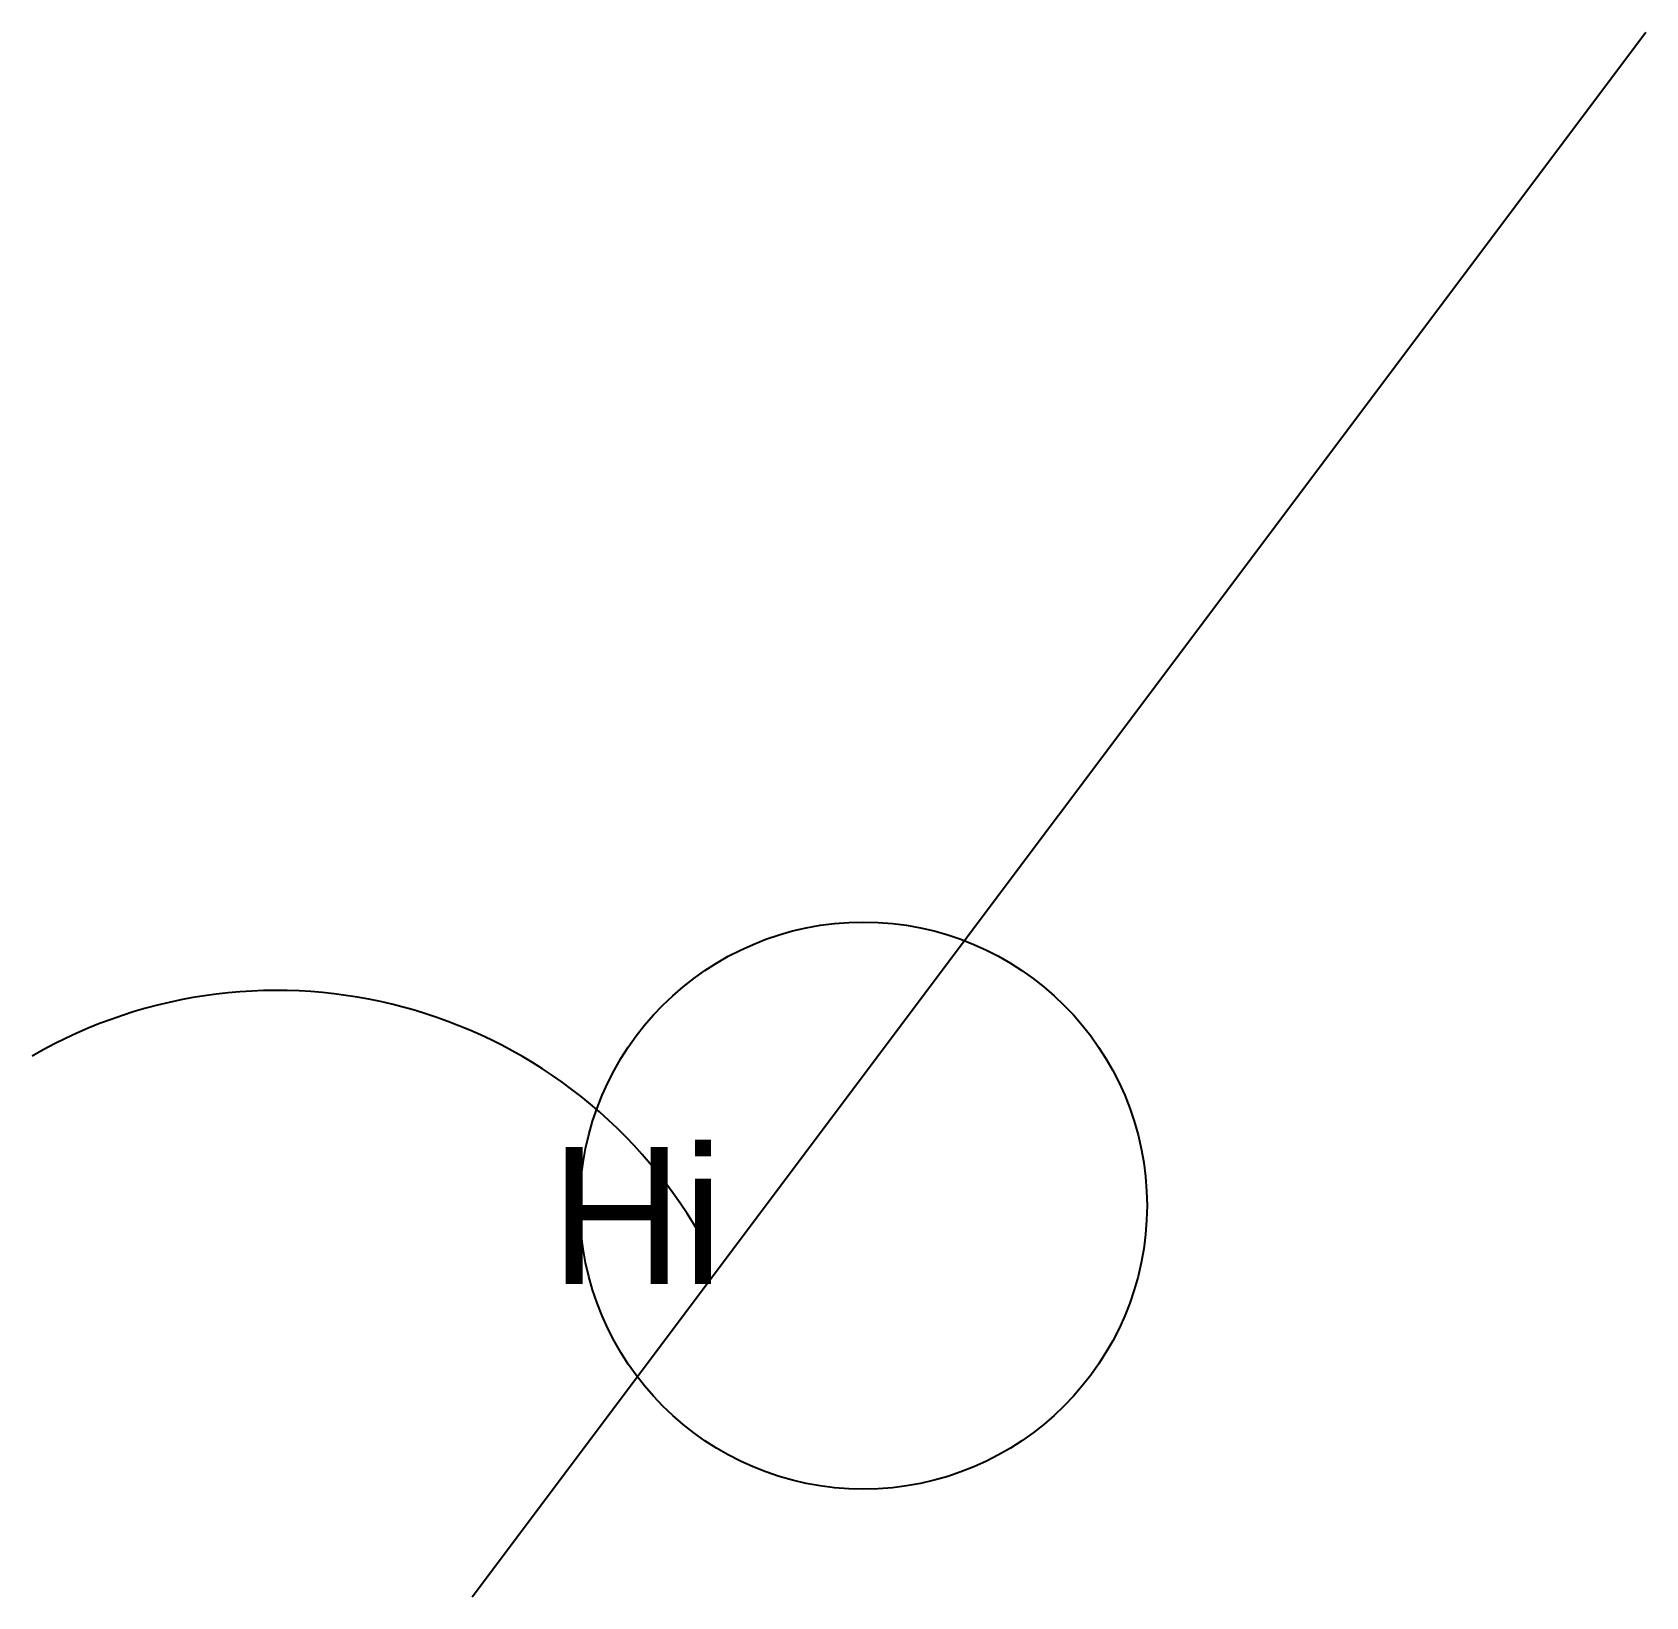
# Model space of a CAD drawing. Header units: millimetres. Extents: x -11.2 to 30, y 0 to 40.
import ezdxf

# ---------------------------------------------------------------- set-up
doc = ezdxf.new("R2010")
doc.units = ezdxf.units.MM

msp = doc.modelspace()

# ---------------------------------------------------------------- linework, layer by layer
msp.add_line((0, 0), (30, 40))
msp.add_circle((10, 10), 7.25)
msp.add_arc((-5, 3), 12.5, 30, 120)

# ---------------------------------------------------------------- texts
msp.add_text('Hi', height=3.5).set_placement((2, 8))

doc.saveas('drawing.dxf')
